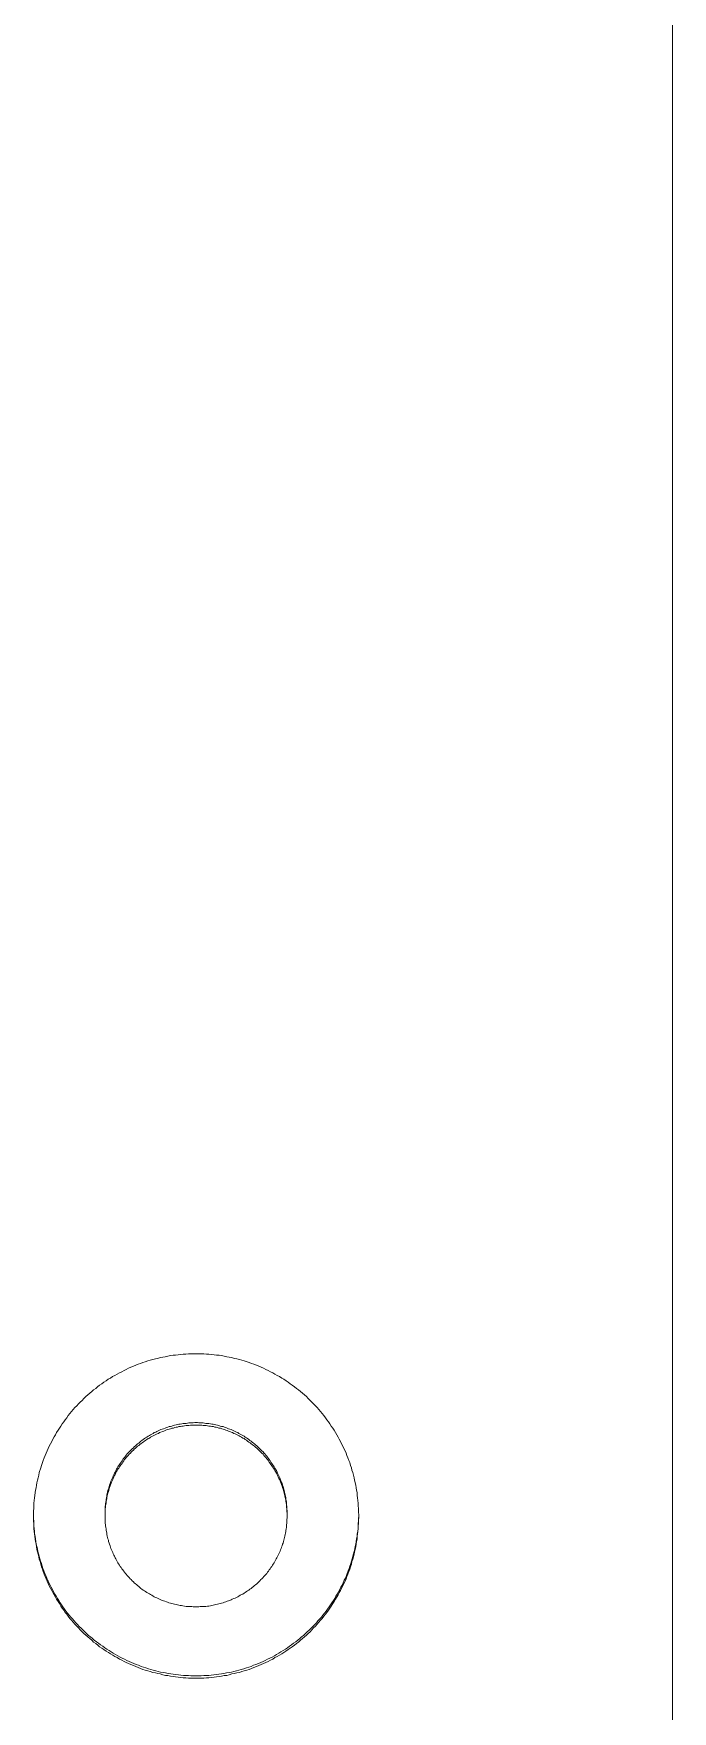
# Model space of a CAD drawing. Header units: millimetres. Extents: x 1004 to 59588, y 686 to 38112.
# Drawn here: x 44235.7 to 44245.52, y 37661.84 to 37687.62 of the extents above; entities that cross this region are included whole.
import ezdxf

# ---------------------------------------------------------------- set-up
doc = ezdxf.new("R2010")
doc.units = ezdxf.units.MM
doc.layers.add('Pilares', color=5, linetype='Continuous')

msp = doc.modelspace()

# ---------------------------------------------------------------- linework, layer by layer
at = {"layer": 'Pilares', "color": 0, "lineweight": 9}
for p, q in [((44245.524, 37639.275), (44245.524, 37741.279)), ((44237.726, 37667.291), (44237.766, 37667.3)), ((44237.766, 37667.3), (44237.804, 37667.308)), ((44237.804, 37667.308), (44237.846, 37667.313)), ((44237.846, 37667.313), (44237.884, 37667.317)), ((44237.884, 37667.317), (44237.924, 37667.323)), ((44237.924, 37667.323), (44237.963, 37667.327)), ((44237.963, 37667.327), (44238.003, 37667.332)), ((44238.003, 37667.332), (44238.041, 37667.332)), ((44238.041, 37667.332), (44238.081, 37667.336)), ((44238.081, 37667.336), (44238.121, 37667.336)), ((44238.121, 37667.336), (44238.159, 37667.338)), ((44238.159, 37667.338), (44238.199, 37667.338)), ((44238.199, 37667.338), (44238.239, 37667.338)), ((44238.239, 37667.338), (44238.278, 37667.336)), ((44238.278, 37667.336), (44238.318, 37667.336)), ((44238.318, 37667.336), (44238.358, 37667.332)), ((44238.358, 37667.332), (44238.398, 37667.332)), ((44238.398, 37667.332), (44238.436, 37667.327)), ((44238.436, 37667.327), (44238.476, 37667.323)), ((44238.476, 37667.323), (44238.514, 37667.317)), ((44238.514, 37667.317), (44238.554, 37667.313)), ((44238.554, 37667.313), (44238.592, 37667.308)), ((44238.592, 37667.308), (44238.633, 37667.3)), ((44238.633, 37667.3), (44238.671, 37667.291)), ((44236.984, 37667.023), (44237.02, 37667.042)), ((44237.02, 37667.042), (44237.056, 37667.059)), ((44237.056, 37667.059), (44237.092, 37667.08)), ((44237.092, 37667.08), (44237.127, 37667.095)), ((44237.127, 37667.095), (44237.161, 37667.116)), ((44237.161, 37667.116), (44237.197, 37667.129)), ((44237.197, 37667.129), (44237.235, 37667.146)), ((44237.235, 37667.146), (44237.271, 37667.163)), ((44237.271, 37667.163), (44237.307, 37667.175)), ((44237.307, 37667.175), (44237.345, 37667.188)), ((44237.345, 37667.188), (44237.383, 37667.203)), ((44237.383, 37667.203), (44237.419, 37667.213)), ((44237.419, 37667.213), (44237.457, 37667.226)), ((44237.457, 37667.226), (44237.495, 37667.239)), ((44237.495, 37667.239), (44237.535, 37667.249)), ((44237.535, 37667.249), (44237.574, 37667.258)), ((44237.574, 37667.258), (44237.612, 37667.266)), ((44237.612, 37667.266), (44237.65, 37667.277)), ((44237.65, 37667.277), (44237.688, 37667.285)), ((44237.688, 37667.285), (44237.726, 37667.291)), ((44238.671, 37667.291), (44238.709, 37667.285)), ((44238.709, 37667.285), (44238.749, 37667.277)), ((44238.749, 37667.277), (44238.787, 37667.266)), ((44238.787, 37667.266), (44238.827, 37667.258)), ((44238.827, 37667.258), (44238.865, 37667.249)), ((44238.865, 37667.249), (44238.903, 37667.239)), ((44238.903, 37667.239), (44238.939, 37667.226)), ((44238.939, 37667.226), (44239.017, 37667.203)), ((44239.017, 37667.203), (44239.053, 37667.188)), ((44239.053, 37667.188), (44239.089, 37667.175)), ((44239.089, 37667.175), (44239.127, 37667.163)), ((44239.127, 37667.163), (44239.163, 37667.146)), ((44239.163, 37667.146), (44239.199, 37667.129)), ((44239.199, 37667.129), (44239.237, 37667.116)), ((44239.237, 37667.116), (44239.273, 37667.095)), ((44239.273, 37667.095), (44239.309, 37667.08)), ((44239.309, 37667.08), (44239.343, 37667.059)), ((44239.343, 37667.059), (44239.379, 37667.042)), ((44239.379, 37667.042), (44239.413, 37667.023)), ((44236.595, 37666.757), (44236.624, 37666.782)), ((44236.624, 37666.782), (44236.656, 37666.805)), ((44236.656, 37666.805), (44236.686, 37666.829)), ((44236.686, 37666.829), (44236.717, 37666.854)), ((44236.717, 37666.854), (44236.751, 37666.875)), ((44236.751, 37666.875), (44236.783, 37666.898)), ((44236.783, 37666.898), (44236.815, 37666.922)), ((44236.815, 37666.922), (44236.848, 37666.945)), ((44236.848, 37666.945), (44236.882, 37666.962)), ((44236.882, 37666.962), (44236.916, 37666.987)), ((44236.916, 37666.987), (44236.95, 37667.002)), ((44236.95, 37667.002), (44236.984, 37667.023)), ((44239.413, 37667.023), (44239.449, 37667.002)), ((44239.449, 37667.002), (44239.482, 37666.987)), ((44239.482, 37666.987), (44239.516, 37666.962)), ((44239.516, 37666.962), (44239.55, 37666.945)), ((44239.55, 37666.945), (44239.584, 37666.922)), ((44239.584, 37666.922), (44239.616, 37666.898)), ((44239.616, 37666.898), (44239.647, 37666.875)), ((44239.647, 37666.875), (44239.679, 37666.854)), ((44239.679, 37666.854), (44239.713, 37666.829)), ((44239.713, 37666.829), (44239.745, 37666.805)), ((44239.745, 37666.805), (44239.774, 37666.782)), ((44239.774, 37666.782), (44239.804, 37666.757)), ((44236.337, 37666.509), (44236.364, 37666.539)), ((44236.364, 37666.539), (44236.392, 37666.569)), ((44236.392, 37666.569), (44236.419, 37666.594)), ((44236.419, 37666.594), (44236.449, 37666.621)), ((44236.449, 37666.621), (44236.474, 37666.649)), ((44236.474, 37666.649), (44236.504, 37666.678)), ((44236.504, 37666.678), (44236.533, 37666.706)), ((44236.533, 37666.706), (44236.565, 37666.731)), ((44236.565, 37666.731), (44236.595, 37666.757)), ((44239.804, 37666.757), (44239.836, 37666.731)), ((44239.836, 37666.731), (44239.865, 37666.706)), ((44239.865, 37666.706), (44239.895, 37666.678)), ((44239.895, 37666.678), (44239.922, 37666.649)), ((44239.922, 37666.649), (44239.952, 37666.621)), ((44239.952, 37666.621), (44239.979, 37666.594)), ((44239.979, 37666.594), (44240.007, 37666.569)), ((44240.007, 37666.569), (44240.034, 37666.539)), ((44240.034, 37666.539), (44240.062, 37666.509)), ((44236.14, 37666.258), (44236.164, 37666.292)), ((44236.164, 37666.292), (44236.187, 37666.321)), ((44236.187, 37666.321), (44236.21, 37666.355)), ((44236.21, 37666.355), (44236.233, 37666.389)), ((44236.233, 37666.389), (44236.261, 37666.418)), ((44236.261, 37666.418), (44236.286, 37666.45)), ((44236.286, 37666.45), (44236.337, 37666.509)), ((44238.001, 37666.264), (44237.979, 37666.26)), ((44238.022, 37666.266), (44238.001, 37666.264)), ((44238.045, 37666.266), (44238.022, 37666.266)), ((44238.066, 37666.27), (44238.045, 37666.266)), ((44238.089, 37666.277), (44238.066, 37666.27)), ((44238.155, 37666.277), (44238.089, 37666.277)), ((44238.178, 37666.279), (44238.155, 37666.277)), ((44238.199, 37666.279), (44238.178, 37666.279)), ((44238.223, 37666.279), (44238.199, 37666.279)), ((44238.244, 37666.277), (44238.223, 37666.279)), ((44238.309, 37666.277), (44238.244, 37666.277)), ((44238.33, 37666.27), (44238.309, 37666.277)), ((44238.351, 37666.266), (44238.33, 37666.27)), ((44238.375, 37666.266), (44238.351, 37666.266)), ((44238.398, 37666.264), (44238.375, 37666.266)), ((44238.421, 37666.26), (44238.398, 37666.264)), ((44240.062, 37666.509), (44240.087, 37666.48)), ((44240.087, 37666.48), (44240.115, 37666.45)), ((44240.115, 37666.45), (44240.138, 37666.418)), ((44240.138, 37666.418), (44240.163, 37666.389)), ((44240.163, 37666.389), (44240.189, 37666.355)), ((44240.189, 37666.355), (44240.212, 37666.321)), ((44240.212, 37666.321), (44240.235, 37666.292)), ((44240.235, 37666.292), (44240.256, 37666.258)), ((44235.98, 37665.989), (44235.996, 37666.023)), ((44235.996, 37666.023), (44236.016, 37666.061)), ((44236.016, 37666.061), (44236.037, 37666.091)), ((44236.037, 37666.091), (44236.056, 37666.127)), ((44236.056, 37666.127), (44236.077, 37666.161)), ((44236.077, 37666.161), (44236.098, 37666.194)), ((44236.098, 37666.194), (44236.119, 37666.224)), ((44236.119, 37666.224), (44236.14, 37666.258)), ((44237.388, 37666.021), (44237.368, 37666.004)), ((44237.407, 37666.034), (44237.388, 37666.021)), ((44237.423, 37666.046), (44237.407, 37666.034)), ((44237.409, 37665.993), (44237.426, 37666.01)), ((44237.442, 37666.057), (44237.423, 37666.046)), ((44237.426, 37666.01), (44237.445, 37666.021)), ((44237.461, 37666.07), (44237.442, 37666.057)), ((44237.445, 37666.021), (44237.464, 37666.034)), ((44237.481, 37666.082), (44237.461, 37666.07)), ((44237.464, 37666.034), (44237.483, 37666.04)), ((44237.5, 37666.091), (44237.481, 37666.082)), ((44237.483, 37666.04), (44237.5, 37666.057)), ((44237.521, 37666.101), (44237.5, 37666.091)), ((44237.5, 37666.057), (44237.521, 37666.065)), ((44237.538, 37666.112), (44237.521, 37666.101)), ((44237.521, 37666.065), (44237.54, 37666.078)), ((44237.557, 37666.125), (44237.538, 37666.112)), ((44237.54, 37666.078), (44237.561, 37666.087)), ((44237.58, 37666.133), (44237.557, 37666.125)), ((44237.561, 37666.087), (44237.58, 37666.097)), ((44237.597, 37666.144), (44237.58, 37666.133)), ((44237.58, 37666.097), (44237.599, 37666.108)), ((44237.618, 37666.154), (44237.597, 37666.144)), ((44237.599, 37666.108), (44237.62, 37666.114)), ((44237.639, 37666.161), (44237.618, 37666.154)), ((44237.62, 37666.114), (44237.639, 37666.125)), ((44237.66, 37666.171), (44237.639, 37666.161)), ((44237.639, 37666.125), (44237.66, 37666.133)), ((44237.679, 37666.18), (44237.66, 37666.171)), ((44237.66, 37666.133), (44237.681, 37666.144)), ((44237.7, 37666.186), (44237.679, 37666.18)), ((44237.681, 37666.144), (44237.702, 37666.148)), ((44237.722, 37666.194), (44237.7, 37666.186)), ((44237.702, 37666.148), (44237.722, 37666.158)), ((44237.743, 37666.205), (44237.722, 37666.194)), ((44237.722, 37666.158), (44237.743, 37666.167)), ((44237.764, 37666.207), (44237.743, 37666.205)), ((44237.743, 37666.167), (44237.766, 37666.171)), ((44237.785, 37666.218), (44237.764, 37666.207)), ((44237.766, 37666.171), (44237.785, 37666.18)), ((44237.806, 37666.22), (44237.785, 37666.218)), ((44237.785, 37666.18), (44237.808, 37666.184)), ((44237.827, 37666.224), (44237.806, 37666.22)), ((44237.808, 37666.184), (44237.827, 37666.192)), ((44237.848, 37666.234), (44237.827, 37666.224)), ((44237.827, 37666.192), (44237.85, 37666.194)), ((44237.87, 37666.241), (44237.848, 37666.234)), ((44237.85, 37666.194), (44237.872, 37666.205)), ((44237.893, 37666.245), (44237.87, 37666.241)), ((44237.872, 37666.205), (44237.893, 37666.207)), ((44237.914, 37666.251), (44237.893, 37666.245)), ((44237.893, 37666.207), (44237.914, 37666.211)), ((44237.937, 37666.254), (44237.914, 37666.251)), ((44237.914, 37666.211), (44237.937, 37666.218)), ((44237.956, 37666.256), (44237.937, 37666.254)), ((44237.937, 37666.218), (44237.958, 37666.22)), ((44237.979, 37666.26), (44237.956, 37666.256)), ((44237.958, 37666.22), (44237.979, 37666.224)), ((44237.979, 37666.224), (44238.003, 37666.224)), ((44238.003, 37666.224), (44238.024, 37666.23)), ((44238.024, 37666.23), (44238.047, 37666.234)), ((44238.047, 37666.234), (44238.089, 37666.234)), ((44238.089, 37666.234), (44238.113, 37666.241)), ((44238.113, 37666.241), (44238.199, 37666.241)), ((44238.199, 37666.241), (44238.288, 37666.241)), ((44238.288, 37666.241), (44238.309, 37666.234)), ((44238.309, 37666.234), (44238.356, 37666.234)), ((44238.356, 37666.234), (44238.377, 37666.23)), ((44238.377, 37666.23), (44238.398, 37666.224)), ((44238.398, 37666.224), (44238.421, 37666.224)), ((44238.442, 37666.256), (44238.421, 37666.26)), ((44238.421, 37666.224), (44238.442, 37666.22)), ((44238.464, 37666.254), (44238.442, 37666.256)), ((44238.442, 37666.22), (44238.466, 37666.218)), ((44238.485, 37666.251), (44238.464, 37666.254)), ((44238.466, 37666.218), (44238.487, 37666.211)), ((44238.506, 37666.245), (44238.485, 37666.251)), ((44238.487, 37666.211), (44238.508, 37666.207)), ((44238.527, 37666.241), (44238.506, 37666.245)), ((44238.508, 37666.207), (44238.529, 37666.205)), ((44238.55, 37666.234), (44238.527, 37666.241)), ((44238.529, 37666.205), (44238.55, 37666.194)), ((44238.571, 37666.224), (44238.55, 37666.234)), ((44238.55, 37666.194), (44238.573, 37666.192)), ((44238.592, 37666.22), (44238.571, 37666.224)), ((44238.573, 37666.192), (44238.595, 37666.184)), ((44238.616, 37666.218), (44238.592, 37666.22)), ((44238.595, 37666.184), (44238.616, 37666.18)), ((44238.635, 37666.207), (44238.616, 37666.218)), ((44238.616, 37666.18), (44238.637, 37666.171)), ((44238.658, 37666.205), (44238.635, 37666.207)), ((44238.637, 37666.171), (44238.658, 37666.163)), ((44238.677, 37666.194), (44238.658, 37666.205)), ((44238.658, 37666.163), (44238.677, 37666.158)), ((44238.698, 37666.186), (44238.677, 37666.194)), ((44238.677, 37666.158), (44238.7, 37666.148)), ((44238.719, 37666.18), (44238.698, 37666.186)), ((44238.7, 37666.148), (44238.719, 37666.144)), ((44238.74, 37666.171), (44238.719, 37666.18)), ((44238.719, 37666.144), (44238.74, 37666.133)), ((44238.759, 37666.161), (44238.74, 37666.171)), ((44238.74, 37666.133), (44238.762, 37666.125)), ((44238.781, 37666.154), (44238.759, 37666.161)), ((44238.762, 37666.125), (44238.781, 37666.114)), ((44238.8, 37666.144), (44238.781, 37666.154)), ((44238.781, 37666.114), (44238.802, 37666.108)), ((44238.821, 37666.133), (44238.8, 37666.144)), ((44238.802, 37666.108), (44238.821, 37666.097)), ((44238.84, 37666.125), (44238.821, 37666.133)), ((44238.821, 37666.097), (44238.842, 37666.087)), ((44238.859, 37666.112), (44238.84, 37666.125)), ((44238.842, 37666.087), (44238.861, 37666.074)), ((44238.88, 37666.101), (44238.859, 37666.112)), ((44238.861, 37666.074), (44238.88, 37666.065)), ((44238.899, 37666.091), (44238.88, 37666.101)), ((44238.88, 37666.065), (44238.899, 37666.057)), ((44238.918, 37666.082), (44238.899, 37666.091)), ((44238.899, 37666.057), (44238.918, 37666.04)), ((44238.937, 37666.07), (44238.918, 37666.082)), ((44238.918, 37666.04), (44238.937, 37666.034)), ((44238.956, 37666.057), (44238.937, 37666.07)), ((44238.937, 37666.034), (44238.956, 37666.021)), ((44238.975, 37666.046), (44238.956, 37666.057)), ((44238.956, 37666.021), (44238.975, 37666.01)), ((44238.992, 37666.034), (44238.975, 37666.046)), ((44238.975, 37666.01), (44238.992, 37665.993)), ((44239.011, 37666.021), (44238.992, 37666.034)), ((44239.028, 37666.004), (44239.011, 37666.021)), ((44240.256, 37666.258), (44240.279, 37666.224)), ((44240.279, 37666.224), (44240.303, 37666.194)), ((44240.303, 37666.194), (44240.322, 37666.161)), ((44240.322, 37666.161), (44240.345, 37666.127)), ((44240.345, 37666.127), (44240.364, 37666.091)), ((44240.364, 37666.091), (44240.383, 37666.057)), ((44240.383, 37666.057), (44240.402, 37666.023)), ((44240.402, 37666.023), (44240.421, 37665.989)), ((44235.863, 37665.738), (44235.88, 37665.772)), ((44235.88, 37665.772), (44235.893, 37665.81)), ((44235.893, 37665.81), (44235.91, 37665.848)), ((44235.91, 37665.848), (44235.927, 37665.881)), ((44235.927, 37665.881), (44235.942, 37665.917)), ((44235.942, 37665.917), (44235.961, 37665.953)), ((44235.961, 37665.953), (44235.98, 37665.989)), ((44237.113, 37665.763), (44237.1, 37665.744)), ((44237.127, 37665.78), (44237.113, 37665.763)), ((44237.142, 37665.797), (44237.127, 37665.78)), ((44237.127, 37665.744), (44237.142, 37665.759)), ((44237.157, 37665.816), (44237.142, 37665.797)), ((44237.142, 37665.759), (44237.157, 37665.776)), ((44237.172, 37665.831), (44237.157, 37665.816)), ((44237.157, 37665.776), (44237.172, 37665.793)), ((44237.187, 37665.848), (44237.172, 37665.831)), ((44237.172, 37665.793), (44237.189, 37665.81)), ((44237.201, 37665.862), (44237.187, 37665.848)), ((44237.189, 37665.81), (44237.201, 37665.826)), ((44237.218, 37665.877), (44237.201, 37665.862)), ((44237.201, 37665.826), (44237.218, 37665.841)), ((44237.235, 37665.894), (44237.218, 37665.877)), ((44237.218, 37665.841), (44237.235, 37665.856)), ((44237.25, 37665.907), (44237.235, 37665.894)), ((44237.235, 37665.856), (44237.25, 37665.871)), ((44237.267, 37665.922), (44237.25, 37665.907)), ((44237.25, 37665.871), (44237.267, 37665.886)), ((44237.282, 37665.936), (44237.267, 37665.922)), ((44237.267, 37665.886), (44237.284, 37665.903)), ((44237.301, 37665.953), (44237.282, 37665.936)), ((44237.284, 37665.903), (44237.301, 37665.917)), ((44237.318, 37665.964), (44237.301, 37665.953)), ((44237.301, 37665.917), (44237.318, 37665.93)), ((44237.335, 37665.981), (44237.318, 37665.964)), ((44237.318, 37665.93), (44237.337, 37665.943)), ((44237.352, 37665.993), (44237.335, 37665.981)), ((44237.337, 37665.943), (44237.354, 37665.958)), ((44237.368, 37666.004), (44237.352, 37665.993)), ((44237.354, 37665.958), (44237.371, 37665.968)), ((44237.371, 37665.968), (44237.39, 37665.985)), ((44237.39, 37665.985), (44237.409, 37665.993)), ((44238.992, 37665.993), (44239.011, 37665.981)), ((44239.011, 37665.981), (44239.03, 37665.968)), ((44239.047, 37665.993), (44239.028, 37666.004)), ((44239.03, 37665.968), (44239.047, 37665.955)), ((44239.064, 37665.981), (44239.047, 37665.993)), ((44239.047, 37665.955), (44239.064, 37665.943)), ((44239.081, 37665.964), (44239.064, 37665.981)), ((44239.064, 37665.943), (44239.081, 37665.928)), ((44239.098, 37665.953), (44239.081, 37665.964)), ((44239.081, 37665.928), (44239.098, 37665.917)), ((44239.115, 37665.939), (44239.098, 37665.953)), ((44239.098, 37665.917), (44239.115, 37665.903)), ((44239.134, 37665.922), (44239.115, 37665.939)), ((44239.115, 37665.903), (44239.134, 37665.886)), ((44239.148, 37665.907), (44239.134, 37665.922)), ((44239.134, 37665.886), (44239.148, 37665.871)), ((44239.165, 37665.894), (44239.148, 37665.907)), ((44239.148, 37665.871), (44239.165, 37665.856)), ((44239.182, 37665.877), (44239.165, 37665.894)), ((44239.165, 37665.856), (44239.182, 37665.839)), ((44239.195, 37665.862), (44239.182, 37665.877)), ((44239.182, 37665.839), (44239.197, 37665.826)), ((44239.212, 37665.848), (44239.195, 37665.862)), ((44239.197, 37665.826), (44239.212, 37665.81)), ((44239.229, 37665.831), (44239.212, 37665.848)), ((44239.212, 37665.81), (44239.229, 37665.793)), ((44239.241, 37665.816), (44239.229, 37665.831)), ((44239.229, 37665.793), (44239.241, 37665.776)), ((44239.256, 37665.797), (44239.241, 37665.816)), ((44239.241, 37665.776), (44239.256, 37665.759)), ((44239.271, 37665.78), (44239.256, 37665.797)), ((44239.256, 37665.759), (44239.273, 37665.744)), ((44239.286, 37665.763), (44239.271, 37665.78)), ((44239.299, 37665.746), (44239.286, 37665.763)), ((44240.421, 37665.989), (44240.438, 37665.953)), ((44240.438, 37665.953), (44240.455, 37665.917)), ((44240.455, 37665.917), (44240.472, 37665.881)), ((44240.472, 37665.881), (44240.491, 37665.848)), ((44240.491, 37665.848), (44240.506, 37665.81)), ((44240.506, 37665.81), (44240.52, 37665.772)), ((44240.52, 37665.772), (44240.533, 37665.738)), ((44235.781, 37665.471), (44235.789, 37665.514)), ((44235.789, 37665.514), (44235.813, 37665.585)), ((44235.813, 37665.585), (44235.825, 37665.621)), ((44235.825, 37665.621), (44235.838, 37665.664)), ((44235.838, 37665.664), (44235.851, 37665.698)), ((44235.851, 37665.698), (44235.863, 37665.738)), ((44236.946, 37665.503), (44236.935, 37665.482)), ((44236.956, 37665.52), (44236.946, 37665.503)), ((44236.967, 37665.541), (44236.956, 37665.52)), ((44236.956, 37665.482), (44236.967, 37665.507)), ((44236.977, 37665.562), (44236.967, 37665.541)), ((44236.967, 37665.507), (44236.977, 37665.526)), ((44236.988, 37665.579), (44236.977, 37665.562)), ((44236.977, 37665.526), (44236.988, 37665.543)), ((44236.999, 37665.6), (44236.988, 37665.579)), ((44236.988, 37665.543), (44236.999, 37665.564)), ((44237.009, 37665.617), (44236.999, 37665.6)), ((44236.999, 37665.564), (44237.011, 37665.579)), ((44237.022, 37665.636), (44237.009, 37665.617)), ((44237.011, 37665.579), (44237.022, 37665.6)), ((44237.034, 37665.653), (44237.022, 37665.636)), ((44237.022, 37665.6), (44237.034, 37665.617)), ((44237.047, 37665.672), (44237.034, 37665.653)), ((44237.034, 37665.617), (44237.047, 37665.638)), ((44237.062, 37665.693), (44237.047, 37665.672)), ((44237.047, 37665.638), (44237.062, 37665.653)), ((44237.075, 37665.71), (44237.062, 37665.693)), ((44237.062, 37665.653), (44237.075, 37665.672)), ((44237.085, 37665.727), (44237.075, 37665.71)), ((44237.075, 37665.672), (44237.087, 37665.693)), ((44237.1, 37665.744), (44237.085, 37665.727)), ((44237.087, 37665.693), (44237.1, 37665.71)), ((44237.1, 37665.71), (44237.113, 37665.727)), ((44237.113, 37665.727), (44237.127, 37665.744)), ((44239.273, 37665.744), (44239.286, 37665.725)), ((44239.286, 37665.725), (44239.299, 37665.71)), ((44239.313, 37665.727), (44239.299, 37665.746)), ((44239.299, 37665.71), (44239.313, 37665.693)), ((44239.326, 37665.71), (44239.313, 37665.727)), ((44239.313, 37665.693), (44239.326, 37665.672)), ((44239.339, 37665.693), (44239.326, 37665.71)), ((44239.326, 37665.672), (44239.339, 37665.653)), ((44239.351, 37665.672), (44239.339, 37665.693)), ((44239.339, 37665.653), (44239.351, 37665.636)), ((44239.364, 37665.653), (44239.351, 37665.672)), ((44239.351, 37665.636), (44239.364, 37665.617)), ((44239.377, 37665.636), (44239.364, 37665.653)), ((44239.364, 37665.617), (44239.377, 37665.6)), ((44239.389, 37665.617), (44239.377, 37665.636)), ((44239.377, 37665.6), (44239.389, 37665.579)), ((44239.4, 37665.6), (44239.389, 37665.617)), ((44239.389, 37665.579), (44239.4, 37665.562)), ((44239.413, 37665.579), (44239.4, 37665.6)), ((44239.4, 37665.562), (44239.413, 37665.543)), ((44239.423, 37665.562), (44239.413, 37665.579)), ((44239.413, 37665.543), (44239.423, 37665.526)), ((44239.434, 37665.541), (44239.423, 37665.562)), ((44239.423, 37665.526), (44239.434, 37665.503)), ((44239.444, 37665.52), (44239.434, 37665.541)), ((44239.434, 37665.503), (44239.444, 37665.482)), ((44239.453, 37665.503), (44239.444, 37665.52)), ((44239.463, 37665.482), (44239.453, 37665.503)), ((44240.533, 37665.738), (44240.548, 37665.698)), ((44240.548, 37665.698), (44240.563, 37665.664)), ((44240.563, 37665.664), (44240.575, 37665.621)), ((44240.575, 37665.621), (44240.588, 37665.585)), ((44240.588, 37665.585), (44240.597, 37665.55)), ((44240.597, 37665.55), (44240.609, 37665.514)), ((44240.609, 37665.514), (44240.62, 37665.471)), ((44235.726, 37665.203), (44235.73, 37665.239)), ((44235.73, 37665.239), (44235.739, 37665.277)), ((44235.739, 37665.277), (44235.745, 37665.319)), ((44235.745, 37665.319), (44235.753, 37665.355)), ((44235.753, 37665.355), (44235.76, 37665.395)), ((44235.76, 37665.395), (44235.77, 37665.433)), ((44235.77, 37665.433), (44235.781, 37665.471)), ((44236.844, 37665.237), (44236.84, 37665.211)), ((44236.851, 37665.251), (44236.844, 37665.237)), ((44236.857, 37665.277), (44236.851, 37665.251)), ((44236.851, 37665.216), (44236.857, 37665.239)), ((44236.863, 37665.296), (44236.857, 37665.277)), ((44236.857, 37665.239), (44236.863, 37665.262)), ((44236.87, 37665.319), (44236.863, 37665.296)), ((44236.863, 37665.262), (44236.87, 37665.283)), ((44236.878, 37665.342), (44236.87, 37665.319)), ((44236.87, 37665.283), (44236.878, 37665.302)), ((44236.884, 37665.359), (44236.878, 37665.342)), ((44236.878, 37665.302), (44236.884, 37665.323)), ((44236.891, 37665.38), (44236.884, 37665.359)), ((44236.884, 37665.323), (44236.893, 37665.344)), ((44236.901, 37665.402), (44236.891, 37665.38)), ((44236.893, 37665.344), (44236.901, 37665.364)), ((44236.91, 37665.421), (44236.901, 37665.402)), ((44236.901, 37665.364), (44236.91, 37665.385)), ((44236.918, 37665.442), (44236.91, 37665.421)), ((44236.91, 37665.385), (44236.918, 37665.406)), ((44236.925, 37665.461), (44236.918, 37665.442)), ((44236.918, 37665.406), (44236.925, 37665.423)), ((44236.935, 37665.482), (44236.925, 37665.461)), ((44236.925, 37665.423), (44236.935, 37665.446)), ((44236.935, 37665.446), (44236.946, 37665.467)), ((44236.946, 37665.467), (44236.956, 37665.482)), ((44239.444, 37665.482), (44239.453, 37665.467)), ((44239.453, 37665.467), (44239.463, 37665.446)), ((44239.472, 37665.461), (44239.463, 37665.482)), ((44239.463, 37665.446), (44239.472, 37665.423)), ((44239.482, 37665.442), (44239.472, 37665.461)), ((44239.472, 37665.423), (44239.482, 37665.406)), ((44239.491, 37665.421), (44239.482, 37665.442)), ((44239.482, 37665.406), (44239.491, 37665.385)), ((44239.497, 37665.402), (44239.491, 37665.421)), ((44239.491, 37665.385), (44239.499, 37665.364)), ((44239.508, 37665.38), (44239.497, 37665.402)), ((44239.499, 37665.364), (44239.508, 37665.344)), ((44239.514, 37665.359), (44239.508, 37665.38)), ((44239.508, 37665.344), (44239.514, 37665.323)), ((44239.523, 37665.342), (44239.514, 37665.359)), ((44239.514, 37665.323), (44239.523, 37665.302)), ((44239.529, 37665.319), (44239.523, 37665.342)), ((44239.523, 37665.302), (44239.531, 37665.283)), ((44239.537, 37665.296), (44239.529, 37665.319)), ((44239.531, 37665.283), (44239.537, 37665.258)), ((44239.544, 37665.277), (44239.537, 37665.296)), ((44239.537, 37665.258), (44239.544, 37665.239)), ((44239.55, 37665.251), (44239.544, 37665.277)), ((44239.544, 37665.239), (44239.55, 37665.216)), ((44239.554, 37665.237), (44239.55, 37665.251)), ((44239.561, 37665.211), (44239.554, 37665.237)), ((44240.62, 37665.471), (44240.63, 37665.433)), ((44240.63, 37665.433), (44240.637, 37665.395)), ((44240.637, 37665.395), (44240.654, 37665.319)), ((44240.654, 37665.319), (44240.662, 37665.277)), ((44240.662, 37665.277), (44240.668, 37665.239)), ((44240.668, 37665.239), (44240.675, 37665.203)), ((44235.703, 37664.962), (44235.705, 37665.002)), ((44235.705, 37665.002), (44235.707, 37665.042)), ((44235.707, 37665.042), (44235.711, 37665.082)), ((44235.711, 37665.082), (44235.715, 37665.125)), ((44235.715, 37665.125), (44235.72, 37665.161)), ((44235.72, 37665.161), (44235.726, 37665.203)), ((44236.804, 37664.991), (44236.802, 37664.97)), ((44236.806, 37665.015), (44236.804, 37664.991)), ((44236.804, 37664.956), (44236.806, 37664.975)), ((44236.808, 37665.038), (44236.806, 37665.015)), ((44236.806, 37664.975), (44236.808, 37665.002)), ((44236.81, 37665.059), (44236.808, 37665.038)), ((44236.808, 37665.002), (44236.81, 37665.021)), ((44236.815, 37665.08), (44236.81, 37665.059)), ((44236.81, 37665.021), (44236.815, 37665.046)), ((44236.819, 37665.101), (44236.815, 37665.08)), ((44236.815, 37665.046), (44236.819, 37665.065)), ((44236.821, 37665.125), (44236.819, 37665.101)), ((44236.819, 37665.065), (44236.821, 37665.089)), ((44236.825, 37665.148), (44236.821, 37665.125)), ((44236.821, 37665.089), (44236.825, 37665.112)), ((44236.829, 37665.165), (44236.825, 37665.148)), ((44236.825, 37665.112), (44236.829, 37665.131)), ((44236.834, 37665.19), (44236.829, 37665.165)), ((44236.829, 37665.131), (44236.834, 37665.152)), ((44236.84, 37665.211), (44236.834, 37665.19)), ((44236.834, 37665.152), (44236.84, 37665.175)), ((44236.84, 37665.175), (44236.844, 37665.197)), ((44236.844, 37665.197), (44236.851, 37665.216)), ((44239.55, 37665.216), (44239.554, 37665.197)), ((44239.554, 37665.197), (44239.561, 37665.175)), ((44239.565, 37665.19), (44239.561, 37665.211)), ((44239.561, 37665.175), (44239.565, 37665.152)), ((44239.569, 37665.169), (44239.565, 37665.19)), ((44239.565, 37665.152), (44239.569, 37665.131)), ((44239.573, 37665.148), (44239.569, 37665.169)), ((44239.569, 37665.131), (44239.573, 37665.112)), ((44239.578, 37665.125), (44239.573, 37665.148)), ((44239.573, 37665.112), (44239.578, 37665.089)), ((44239.582, 37665.101), (44239.578, 37665.125)), ((44239.578, 37665.089), (44239.582, 37665.065)), ((44239.586, 37665.08), (44239.582, 37665.101)), ((44239.582, 37665.065), (44239.586, 37665.046)), ((44239.588, 37665.059), (44239.586, 37665.08)), ((44239.586, 37665.046), (44239.588, 37665.021)), ((44239.59, 37665.038), (44239.588, 37665.059)), ((44239.588, 37665.021), (44239.592, 37665.002)), ((44239.592, 37665.015), (44239.59, 37665.038)), ((44239.595, 37664.994), (44239.592, 37665.015)), ((44239.592, 37665.002), (44239.592, 37664.975)), ((44239.592, 37664.975), (44239.595, 37664.956)), ((44239.597, 37664.949), (44239.595, 37664.994)), ((44240.675, 37665.203), (44240.679, 37665.161)), ((44240.679, 37665.161), (44240.683, 37665.125)), ((44240.683, 37665.125), (44240.687, 37665.082)), ((44240.687, 37665.082), (44240.692, 37665.042)), ((44240.692, 37665.042), (44240.694, 37665.002)), ((44240.694, 37665.002), (44240.698, 37664.962)), ((44235.701, 37664.924), (44235.703, 37664.962)), ((44235.701, 37664.843), (44235.701, 37664.924)), ((44235.701, 37664.808), (44235.701, 37664.843)), ((44235.701, 37664.765), (44235.701, 37664.843)), ((44235.703, 37664.765), (44235.701, 37664.808)), ((44235.703, 37664.729), (44235.701, 37664.765)), ((44235.703, 37664.729), (44235.703, 37664.765)), ((44235.707, 37664.687), (44235.703, 37664.729)), ((44235.705, 37664.687), (44235.703, 37664.729)), ((44236.802, 37664.949), (44236.8, 37664.926)), ((44236.8, 37664.926), (44236.8, 37664.882)), ((44236.8, 37664.888), (44236.802, 37664.913)), ((44236.8, 37664.843), (44236.8, 37664.888)), ((44236.8, 37664.801), (44236.8, 37664.843)), ((44236.802, 37664.778), (44236.8, 37664.801)), ((44236.802, 37664.97), (44236.802, 37664.949)), ((44236.802, 37664.934), (44236.804, 37664.956)), ((44236.802, 37664.913), (44236.802, 37664.934)), ((44236.802, 37664.755), (44236.802, 37664.778)), ((44236.804, 37664.731), (44236.802, 37664.755)), ((44236.806, 37664.712), (44236.804, 37664.731)), ((44239.595, 37664.731), (44239.592, 37664.712)), ((44239.595, 37664.956), (44239.597, 37664.913)), ((44239.597, 37664.778), (44239.595, 37664.731)), ((44239.599, 37664.926), (44239.597, 37664.949)), ((44239.597, 37664.913), (44239.599, 37664.888)), ((44239.599, 37664.824), (44239.597, 37664.778)), ((44239.599, 37664.903), (44239.599, 37664.926)), ((44239.599, 37664.882), (44239.599, 37664.903)), ((44239.599, 37664.888), (44239.599, 37664.867)), ((44239.599, 37664.867), (44239.599, 37664.843)), ((44239.599, 37664.843), (44239.599, 37664.824)), ((44240.694, 37664.729), (44240.692, 37664.687)), ((44240.698, 37664.765), (44240.694, 37664.729)), ((44240.698, 37664.729), (44240.694, 37664.687)), ((44240.698, 37664.962), (44240.698, 37664.924)), ((44240.698, 37664.924), (44240.7, 37664.843)), ((44240.7, 37664.843), (44240.698, 37664.765)), ((44240.7, 37664.843), (44240.698, 37664.808)), ((44240.698, 37664.808), (44240.698, 37664.765)), ((44240.698, 37664.765), (44240.698, 37664.729)), ((44235.707, 37664.647), (44235.705, 37664.687)), ((44235.711, 37664.651), (44235.707, 37664.687)), ((44235.711, 37664.607), (44235.707, 37664.647)), ((44235.715, 37664.613), (44235.711, 37664.651)), ((44235.715, 37664.571), (44235.711, 37664.607)), ((44235.717, 37664.571), (44235.715, 37664.613)), ((44235.72, 37664.531), (44235.715, 37664.571)), ((44235.724, 37664.533), (44235.717, 37664.571)), ((44235.726, 37664.488), (44235.72, 37664.531)), ((44235.73, 37664.495), (44235.724, 37664.533)), ((44235.73, 37664.452), (44235.726, 37664.488)), ((44235.736, 37664.452), (44235.73, 37664.495)), ((44236.808, 37664.691), (44236.806, 37664.712)), ((44236.81, 37664.668), (44236.808, 37664.691)), ((44236.815, 37664.645), (44236.81, 37664.668)), ((44236.819, 37664.622), (44236.815, 37664.645)), ((44236.821, 37664.605), (44236.819, 37664.622)), ((44236.825, 37664.581), (44236.821, 37664.605)), ((44236.829, 37664.558), (44236.825, 37664.581)), ((44236.834, 37664.535), (44236.829, 37664.558)), ((44236.84, 37664.514), (44236.834, 37664.535)), ((44236.844, 37664.495), (44236.84, 37664.514)), ((44236.851, 37664.474), (44236.844, 37664.495)), ((44236.855, 37664.452), (44236.851, 37664.474)), ((44239.55, 37664.474), (44239.544, 37664.452)), ((44239.554, 37664.495), (44239.55, 37664.474)), ((44239.561, 37664.514), (44239.554, 37664.495)), ((44239.565, 37664.535), (44239.561, 37664.514)), ((44239.569, 37664.558), (44239.565, 37664.535)), ((44239.573, 37664.581), (44239.569, 37664.558)), ((44239.578, 37664.605), (44239.573, 37664.581)), ((44239.582, 37664.622), (44239.578, 37664.605)), ((44239.586, 37664.645), (44239.582, 37664.622)), ((44239.588, 37664.668), (44239.586, 37664.645)), ((44239.59, 37664.691), (44239.588, 37664.668)), ((44239.592, 37664.712), (44239.59, 37664.691)), ((44240.668, 37664.495), (44240.662, 37664.452)), ((44240.675, 37664.533), (44240.668, 37664.495)), ((44240.675, 37664.488), (44240.668, 37664.452)), ((44240.679, 37664.571), (44240.675, 37664.533)), ((44240.679, 37664.531), (44240.675, 37664.488)), ((44240.685, 37664.613), (44240.679, 37664.571)), ((44240.683, 37664.571), (44240.679, 37664.531)), ((44240.687, 37664.607), (44240.683, 37664.571)), ((44240.69, 37664.651), (44240.685, 37664.613)), ((44240.692, 37664.647), (44240.687, 37664.607)), ((44240.692, 37664.687), (44240.69, 37664.651)), ((44240.694, 37664.687), (44240.692, 37664.647)), ((44235.739, 37664.412), (44235.73, 37664.452)), ((44235.743, 37664.414), (44235.736, 37664.452)), ((44235.745, 37664.374), (44235.739, 37664.412)), ((44235.751, 37664.376), (44235.743, 37664.414)), ((44235.753, 37664.33), (44235.745, 37664.374)), ((44235.76, 37664.34), (44235.751, 37664.376)), ((44235.76, 37664.294), (44235.753, 37664.33)), ((44235.768, 37664.3), (44235.76, 37664.34)), ((44235.77, 37664.256), (44235.76, 37664.294)), ((44235.779, 37664.264), (44235.768, 37664.3)), ((44235.781, 37664.218), (44235.77, 37664.256)), ((44235.787, 37664.226), (44235.779, 37664.264)), ((44235.789, 37664.18), (44235.781, 37664.218)), ((44235.798, 37664.188), (44235.787, 37664.226)), ((44236.863, 37664.427), (44236.855, 37664.452)), ((44236.87, 37664.41), (44236.863, 37664.427)), ((44236.878, 37664.387), (44236.87, 37664.41)), ((44236.884, 37664.368), (44236.878, 37664.387)), ((44236.891, 37664.347), (44236.884, 37664.368)), ((44236.901, 37664.326), (44236.891, 37664.347)), ((44236.91, 37664.304), (44236.901, 37664.326)), ((44236.918, 37664.283), (44236.91, 37664.304)), ((44236.925, 37664.264), (44236.918, 37664.283)), ((44236.935, 37664.243), (44236.925, 37664.264)), ((44236.946, 37664.226), (44236.935, 37664.243)), ((44236.956, 37664.203), (44236.946, 37664.226)), ((44236.967, 37664.184), (44236.956, 37664.203)), ((44239.442, 37664.203), (44239.432, 37664.184)), ((44239.453, 37664.222), (44239.442, 37664.203)), ((44239.463, 37664.243), (44239.453, 37664.222)), ((44239.472, 37664.264), (44239.463, 37664.243)), ((44239.482, 37664.283), (44239.472, 37664.264)), ((44239.491, 37664.304), (44239.482, 37664.283)), ((44239.497, 37664.326), (44239.491, 37664.304)), ((44239.506, 37664.347), (44239.497, 37664.326)), ((44239.514, 37664.368), (44239.506, 37664.347)), ((44239.523, 37664.387), (44239.514, 37664.368)), ((44239.529, 37664.41), (44239.523, 37664.387)), ((44239.537, 37664.427), (44239.529, 37664.41)), ((44239.544, 37664.452), (44239.537, 37664.427)), ((44240.611, 37664.226), (44240.601, 37664.188)), ((44240.62, 37664.218), (44240.609, 37664.18)), ((44240.622, 37664.264), (44240.611, 37664.226)), ((44240.63, 37664.256), (44240.62, 37664.218)), ((44240.63, 37664.3), (44240.622, 37664.264)), ((44240.639, 37664.34), (44240.63, 37664.3)), ((44240.637, 37664.294), (44240.63, 37664.256)), ((44240.645, 37664.33), (44240.637, 37664.294)), ((44240.647, 37664.376), (44240.639, 37664.34)), ((44240.654, 37664.374), (44240.645, 37664.33)), ((44240.656, 37664.414), (44240.647, 37664.376)), ((44240.662, 37664.412), (44240.654, 37664.374)), ((44240.662, 37664.452), (44240.656, 37664.414)), ((44240.668, 37664.452), (44240.662, 37664.412)), ((44235.802, 37664.144), (44235.789, 37664.18)), ((44235.808, 37664.152), (44235.798, 37664.188)), ((44235.813, 37664.106), (44235.802, 37664.144)), ((44235.821, 37664.112), (44235.808, 37664.152)), ((44235.825, 37664.063), (44235.813, 37664.106)), ((44235.834, 37664.074), (44235.821, 37664.112)), ((44235.838, 37664.027), (44235.825, 37664.063)), ((44235.846, 37664.038), (44235.834, 37664.074)), ((44235.851, 37663.992), (44235.838, 37664.027)), ((44235.861, 37664), (44235.846, 37664.038)), ((44235.863, 37663.953), (44235.851, 37663.992)), ((44235.876, 37663.962), (44235.861, 37664)), ((44235.88, 37663.915), (44235.863, 37663.953)), ((44235.889, 37663.928), (44235.876, 37663.962)), ((44236.977, 37664.167), (44236.967, 37664.184)), ((44236.988, 37664.146), (44236.977, 37664.167)), ((44236.999, 37664.125), (44236.988, 37664.146)), ((44237.009, 37664.11), (44236.999, 37664.125)), ((44237.022, 37664.091), (44237.009, 37664.11)), ((44237.034, 37664.07), (44237.022, 37664.091)), ((44237.047, 37664.055), (44237.034, 37664.07)), ((44237.06, 37664.034), (44237.047, 37664.055)), ((44237.073, 37664.019), (44237.06, 37664.034)), ((44237.085, 37664), (44237.073, 37664.019)), ((44237.1, 37663.983), (44237.085, 37664)), ((44237.113, 37663.962), (44237.1, 37663.983)), ((44237.127, 37663.949), (44237.113, 37663.962)), ((44237.142, 37663.93), (44237.127, 37663.949)), ((44239.271, 37663.947), (44239.256, 37663.93)), ((44239.286, 37663.962), (44239.271, 37663.947)), ((44239.299, 37663.983), (44239.286, 37663.962)), ((44239.313, 37663.998), (44239.299, 37663.983)), ((44239.326, 37664.019), (44239.313, 37663.998)), ((44239.339, 37664.034), (44239.326, 37664.019)), ((44239.351, 37664.055), (44239.339, 37664.034)), ((44239.364, 37664.07), (44239.351, 37664.055)), ((44239.377, 37664.087), (44239.364, 37664.07)), ((44239.387, 37664.106), (44239.377, 37664.087)), ((44239.4, 37664.125), (44239.387, 37664.106)), ((44239.413, 37664.146), (44239.4, 37664.125)), ((44239.423, 37664.167), (44239.413, 37664.146)), ((44239.432, 37664.184), (44239.423, 37664.167)), ((44240.525, 37663.962), (44240.51, 37663.928)), ((44240.533, 37663.953), (44240.52, 37663.915)), ((44240.539, 37664), (44240.525, 37663.962)), ((44240.548, 37663.992), (44240.533, 37663.953)), ((44240.552, 37664.038), (44240.539, 37664)), ((44240.563, 37664.027), (44240.548, 37663.992)), ((44240.565, 37664.074), (44240.552, 37664.038)), ((44240.575, 37664.063), (44240.563, 37664.027)), ((44240.578, 37664.112), (44240.565, 37664.074)), ((44240.588, 37664.106), (44240.575, 37664.063)), ((44240.588, 37664.152), (44240.578, 37664.112)), ((44240.601, 37664.188), (44240.588, 37664.152)), ((44240.597, 37664.144), (44240.588, 37664.106)), ((44240.609, 37664.18), (44240.597, 37664.144)), ((44235.893, 37663.879), (44235.88, 37663.915)), ((44235.903, 37663.89), (44235.889, 37663.928)), ((44235.91, 37663.844), (44235.893, 37663.879)), ((44235.92, 37663.856), (44235.903, 37663.89)), ((44235.927, 37663.808), (44235.91, 37663.844)), ((44235.937, 37663.82), (44235.92, 37663.856)), ((44235.942, 37663.772), (44235.927, 37663.808)), ((44235.954, 37663.782), (44235.937, 37663.82)), ((44235.961, 37663.736), (44235.942, 37663.772)), ((44235.971, 37663.753), (44235.954, 37663.782)), ((44235.98, 37663.7), (44235.961, 37663.736)), ((44235.99, 37663.717), (44235.971, 37663.753)), ((44235.996, 37663.67), (44235.98, 37663.7)), ((44236.009, 37663.681), (44235.99, 37663.717)), ((44237.157, 37663.913), (44237.142, 37663.93)), ((44237.172, 37663.901), (44237.157, 37663.913)), ((44237.187, 37663.879), (44237.172, 37663.901)), ((44237.201, 37663.867), (44237.187, 37663.879)), ((44237.218, 37663.85), (44237.201, 37663.867)), ((44237.235, 37663.833), (44237.218, 37663.85)), ((44237.25, 37663.82), (44237.235, 37663.833)), ((44237.267, 37663.803), (44237.25, 37663.82)), ((44237.282, 37663.791), (44237.267, 37663.803)), ((44237.299, 37663.776), (44237.282, 37663.791)), ((44237.318, 37663.761), (44237.299, 37663.776)), ((44237.335, 37663.746), (44237.318, 37663.761)), ((44237.352, 37663.732), (44237.335, 37663.746)), ((44237.368, 37663.719), (44237.352, 37663.732)), ((44237.388, 37663.706), (44237.368, 37663.719)), ((44237.407, 37663.696), (44237.388, 37663.706)), ((44237.423, 37663.683), (44237.407, 37663.696)), ((44238.992, 37663.696), (44238.975, 37663.683)), ((44239.009, 37663.706), (44238.992, 37663.696)), ((44239.028, 37663.719), (44239.009, 37663.706)), ((44239.047, 37663.732), (44239.028, 37663.719)), ((44239.062, 37663.746), (44239.047, 37663.732)), ((44239.081, 37663.761), (44239.062, 37663.746)), ((44239.098, 37663.776), (44239.081, 37663.761)), ((44239.115, 37663.789), (44239.098, 37663.776)), ((44239.132, 37663.803), (44239.115, 37663.789)), ((44239.148, 37663.82), (44239.132, 37663.803)), ((44239.163, 37663.833), (44239.148, 37663.82)), ((44239.18, 37663.85), (44239.163, 37663.833)), ((44239.195, 37663.867), (44239.18, 37663.85)), ((44239.212, 37663.879), (44239.195, 37663.867)), ((44239.227, 37663.896), (44239.212, 37663.879)), ((44239.241, 37663.913), (44239.227, 37663.896)), ((44239.256, 37663.93), (44239.241, 37663.913)), ((44240.408, 37663.717), (44240.392, 37663.681)), ((44240.421, 37663.7), (44240.402, 37663.67)), ((44240.425, 37663.753), (44240.408, 37663.717)), ((44240.438, 37663.736), (44240.421, 37663.7)), ((44240.444, 37663.782), (44240.425, 37663.753)), ((44240.455, 37663.772), (44240.438, 37663.736)), ((44240.461, 37663.82), (44240.444, 37663.782)), ((44240.472, 37663.808), (44240.455, 37663.772)), ((44240.478, 37663.856), (44240.461, 37663.82)), ((44240.491, 37663.844), (44240.472, 37663.808)), ((44240.495, 37663.89), (44240.478, 37663.856)), ((44240.506, 37663.879), (44240.491, 37663.844)), ((44240.51, 37663.928), (44240.495, 37663.89)), ((44240.52, 37663.915), (44240.506, 37663.879)), ((44236.016, 37663.632), (44235.996, 37663.67)), ((44236.028, 37663.645), (44236.009, 37663.681)), ((44236.037, 37663.598), (44236.016, 37663.632)), ((44236.047, 37663.613), (44236.028, 37663.645)), ((44236.056, 37663.565), (44236.037, 37663.598)), ((44236.068, 37663.577), (44236.047, 37663.613)), ((44236.077, 37663.531), (44236.056, 37663.565)), ((44236.09, 37663.548), (44236.068, 37663.577)), ((44236.098, 37663.499), (44236.077, 37663.531)), ((44236.111, 37663.512), (44236.09, 37663.548)), ((44236.119, 37663.459), (44236.098, 37663.499)), ((44236.132, 37663.48), (44236.111, 37663.512)), ((44236.14, 37663.429), (44236.119, 37663.459)), ((44236.153, 37663.448), (44236.132, 37663.48)), ((44236.164, 37663.395), (44236.14, 37663.429)), ((44236.176, 37663.414), (44236.153, 37663.448)), ((44237.442, 37663.67), (44237.423, 37663.683)), ((44237.461, 37663.66), (44237.442, 37663.67)), ((44237.481, 37663.649), (44237.461, 37663.66)), ((44237.5, 37663.636), (44237.481, 37663.649)), ((44237.519, 37663.626), (44237.5, 37663.636)), ((44237.538, 37663.613), (44237.519, 37663.626)), ((44237.557, 37663.603), (44237.538, 37663.613)), ((44237.578, 37663.592), (44237.557, 37663.603)), ((44237.597, 37663.586), (44237.578, 37663.592)), ((44237.618, 37663.577), (44237.597, 37663.586)), ((44237.639, 37663.567), (44237.618, 37663.577)), ((44237.658, 37663.556), (44237.639, 37663.567)), ((44237.679, 37663.548), (44237.658, 37663.556)), ((44237.7, 37663.541), (44237.679, 37663.548)), ((44237.719, 37663.535), (44237.7, 37663.541)), ((44237.743, 37663.526), (44237.719, 37663.535)), ((44237.762, 37663.518), (44237.743, 37663.526)), ((44237.783, 37663.512), (44237.762, 37663.518)), ((44237.804, 37663.505), (44237.783, 37663.512)), ((44237.827, 37663.501), (44237.804, 37663.505)), ((44237.846, 37663.493), (44237.827, 37663.501)), ((44237.87, 37663.488), (44237.846, 37663.493)), ((44237.893, 37663.486), (44237.87, 37663.488)), ((44237.912, 37663.48), (44237.893, 37663.486)), ((44237.935, 37663.476), (44237.912, 37663.48)), ((44237.956, 37663.469), (44237.935, 37663.476)), ((44237.977, 37663.467), (44237.956, 37663.469)), ((44237.998, 37663.465), (44237.977, 37663.467)), ((44238.022, 37663.459), (44237.998, 37663.465)), ((44238.045, 37663.455), (44238.022, 37663.459)), ((44238.064, 37663.455), (44238.045, 37663.455)), ((44238.087, 37663.452), (44238.064, 37663.455)), ((44238.132, 37663.452), (44238.087, 37663.452)), ((44238.155, 37663.45), (44238.132, 37663.452)), ((44238.197, 37663.45), (44238.155, 37663.45)), ((44238.242, 37663.45), (44238.197, 37663.45)), ((44238.265, 37663.452), (44238.242, 37663.45)), ((44238.307, 37663.452), (44238.265, 37663.452)), ((44238.33, 37663.455), (44238.307, 37663.452)), ((44238.351, 37663.455), (44238.33, 37663.455)), ((44238.375, 37663.459), (44238.351, 37663.455)), ((44238.398, 37663.459), (44238.375, 37663.459)), ((44238.419, 37663.465), (44238.398, 37663.459)), ((44238.44, 37663.469), (44238.419, 37663.465)), ((44238.464, 37663.476), (44238.44, 37663.469)), ((44238.485, 37663.48), (44238.464, 37663.476)), ((44238.506, 37663.486), (44238.485, 37663.48)), ((44238.527, 37663.488), (44238.506, 37663.486)), ((44238.548, 37663.493), (44238.527, 37663.488)), ((44238.571, 37663.501), (44238.548, 37663.493)), ((44238.592, 37663.505), (44238.571, 37663.501)), ((44238.614, 37663.512), (44238.592, 37663.505)), ((44238.635, 37663.518), (44238.614, 37663.512)), ((44238.656, 37663.526), (44238.635, 37663.518)), ((44238.677, 37663.535), (44238.656, 37663.526)), ((44238.698, 37663.541), (44238.677, 37663.535)), ((44238.719, 37663.548), (44238.698, 37663.541)), ((44238.738, 37663.556), (44238.719, 37663.548)), ((44238.757, 37663.567), (44238.738, 37663.556)), ((44238.779, 37663.577), (44238.757, 37663.567)), ((44238.8, 37663.584), (44238.779, 37663.577)), ((44238.821, 37663.592), (44238.8, 37663.584)), ((44238.84, 37663.603), (44238.821, 37663.592)), ((44238.859, 37663.613), (44238.84, 37663.603)), ((44238.878, 37663.626), (44238.859, 37663.613)), ((44238.897, 37663.636), (44238.878, 37663.626)), ((44238.918, 37663.645), (44238.897, 37663.636)), ((44238.937, 37663.66), (44238.918, 37663.645)), ((44238.956, 37663.67), (44238.937, 37663.66)), ((44238.975, 37663.683), (44238.956, 37663.67)), ((44240.244, 37663.448), (44240.22, 37663.414)), ((44240.256, 37663.429), (44240.235, 37663.395)), ((44240.267, 37663.48), (44240.244, 37663.448)), ((44240.279, 37663.459), (44240.256, 37663.429)), ((44240.288, 37663.512), (44240.267, 37663.48)), ((44240.303, 37663.499), (44240.279, 37663.459)), ((44240.311, 37663.548), (44240.288, 37663.512)), ((44240.322, 37663.531), (44240.303, 37663.499)), ((44240.332, 37663.577), (44240.311, 37663.548)), ((44240.345, 37663.565), (44240.322, 37663.531)), ((44240.351, 37663.613), (44240.332, 37663.577)), ((44240.383, 37663.632), (44240.345, 37663.565)), ((44240.37, 37663.645), (44240.351, 37663.613)), ((44240.392, 37663.681), (44240.37, 37663.645)), ((44240.402, 37663.67), (44240.383, 37663.632)), ((44236.187, 37663.364), (44236.164, 37663.395)), ((44236.199, 37663.383), (44236.176, 37663.414)), ((44236.21, 37663.336), (44236.187, 37663.364)), ((44236.248, 37663.321), (44236.199, 37663.383)), ((44236.235, 37663.304), (44236.21, 37663.336)), ((44236.261, 37663.271), (44236.235, 37663.304)), ((44236.273, 37663.292), (44236.248, 37663.321)), ((44236.286, 37663.243), (44236.261, 37663.271)), ((44236.299, 37663.262), (44236.273, 37663.292)), ((44236.311, 37663.211), (44236.286, 37663.243)), ((44236.324, 37663.235), (44236.299, 37663.262)), ((44236.337, 37663.184), (44236.311, 37663.211)), ((44236.352, 37663.205), (44236.324, 37663.235)), ((44236.364, 37663.152), (44236.337, 37663.184)), ((44236.377, 37663.176), (44236.352, 37663.205)), ((44236.404, 37663.148), (44236.377, 37663.176)), ((44240.024, 37663.176), (44239.994, 37663.148)), ((44240.049, 37663.205), (44240.024, 37663.176)), ((44240.06, 37663.184), (44240.034, 37663.152)), ((44240.074, 37663.235), (44240.049, 37663.205)), ((44240.087, 37663.211), (44240.06, 37663.184)), ((44240.102, 37663.262), (44240.074, 37663.235)), ((44240.115, 37663.243), (44240.087, 37663.211)), ((44240.127, 37663.292), (44240.102, 37663.262)), ((44240.138, 37663.271), (44240.115, 37663.243)), ((44240.151, 37663.321), (44240.127, 37663.292)), ((44240.163, 37663.304), (44240.138, 37663.271)), ((44240.174, 37663.353), (44240.151, 37663.321)), ((44240.189, 37663.336), (44240.163, 37663.304)), ((44240.199, 37663.383), (44240.174, 37663.353)), ((44240.212, 37663.364), (44240.189, 37663.336)), ((44240.22, 37663.414), (44240.199, 37663.383)), ((44240.235, 37663.395), (44240.212, 37663.364)), ((44236.392, 37663.125), (44236.364, 37663.152)), ((44236.419, 37663.097), (44236.392, 37663.125)), ((44236.432, 37663.121), (44236.404, 37663.148)), ((44236.449, 37663.066), (44236.419, 37663.097)), ((44236.462, 37663.091), (44236.432, 37663.121)), ((44236.476, 37663.04), (44236.449, 37663.066)), ((44236.487, 37663.066), (44236.462, 37663.091)), ((44236.506, 37663.015), (44236.476, 37663.04)), ((44236.517, 37663.038), (44236.487, 37663.066)), ((44236.533, 37662.987), (44236.506, 37663.015)), ((44236.546, 37663.009), (44236.517, 37663.038)), ((44236.565, 37662.96), (44236.533, 37662.987)), ((44236.578, 37662.987), (44236.546, 37663.009)), ((44236.595, 37662.935), (44236.565, 37662.96)), ((44236.605, 37662.96), (44236.578, 37662.987)), ((44236.624, 37662.907), (44236.595, 37662.935)), ((44236.635, 37662.935), (44236.605, 37662.96)), ((44236.669, 37662.913), (44236.635, 37662.935)), ((44236.698, 37662.89), (44236.669, 37662.913)), ((44239.732, 37662.913), (44239.7, 37662.89)), ((44239.762, 37662.935), (44239.732, 37662.913)), ((44239.793, 37662.96), (44239.762, 37662.935)), ((44239.804, 37662.935), (44239.774, 37662.907)), ((44239.823, 37662.987), (44239.793, 37662.96)), ((44239.836, 37662.96), (44239.804, 37662.935)), ((44239.852, 37663.009), (44239.823, 37662.987)), ((44239.865, 37662.987), (44239.836, 37662.96)), ((44239.882, 37663.038), (44239.852, 37663.009)), ((44239.895, 37663.015), (44239.865, 37662.987)), ((44239.91, 37663.066), (44239.882, 37663.038)), ((44239.922, 37663.04), (44239.895, 37663.015)), ((44239.939, 37663.091), (44239.91, 37663.066)), ((44239.952, 37663.066), (44239.922, 37663.04)), ((44239.967, 37663.121), (44239.939, 37663.091)), ((44239.979, 37663.097), (44239.952, 37663.066)), ((44239.994, 37663.148), (44239.967, 37663.121)), ((44240.007, 37663.125), (44239.979, 37663.097)), ((44240.034, 37663.152), (44240.007, 37663.125)), ((44236.656, 37662.886), (44236.624, 37662.907)), ((44236.688, 37662.861), (44236.656, 37662.886)), ((44236.717, 37662.835), (44236.688, 37662.861)), ((44236.73, 37662.867), (44236.698, 37662.89)), ((44236.751, 37662.814), (44236.717, 37662.835)), ((44236.764, 37662.842), (44236.73, 37662.867)), ((44236.783, 37662.795), (44236.751, 37662.814)), ((44236.796, 37662.82), (44236.764, 37662.842)), ((44236.817, 37662.77), (44236.783, 37662.795)), ((44236.827, 37662.797), (44236.796, 37662.82)), ((44236.851, 37662.749), (44236.817, 37662.77)), ((44236.861, 37662.776), (44236.827, 37662.797)), ((44236.882, 37662.727), (44236.851, 37662.749)), ((44236.893, 37662.757), (44236.861, 37662.776)), ((44236.918, 37662.704), (44236.882, 37662.727)), ((44236.927, 37662.736), (44236.893, 37662.757)), ((44236.952, 37662.687), (44236.918, 37662.704)), ((44236.96, 37662.715), (44236.927, 37662.736)), ((44236.984, 37662.668), (44236.952, 37662.687)), ((44236.996, 37662.698), (44236.96, 37662.715)), ((44237.02, 37662.645), (44236.984, 37662.668)), ((44237.03, 37662.677), (44236.996, 37662.698)), ((44237.064, 37662.66), (44237.03, 37662.677)), ((44237.1, 37662.643), (44237.064, 37662.66)), ((44239.335, 37662.66), (44239.299, 37662.643)), ((44239.368, 37662.677), (44239.335, 37662.66)), ((44239.404, 37662.698), (44239.368, 37662.677)), ((44239.413, 37662.668), (44239.379, 37662.645)), ((44239.438, 37662.715), (44239.404, 37662.698)), ((44239.449, 37662.687), (44239.413, 37662.668)), ((44239.472, 37662.736), (44239.438, 37662.715)), ((44239.482, 37662.704), (44239.449, 37662.687)), ((44239.504, 37662.757), (44239.472, 37662.736)), ((44239.516, 37662.727), (44239.482, 37662.704)), ((44239.54, 37662.776), (44239.504, 37662.757)), ((44239.55, 37662.749), (44239.516, 37662.727)), ((44239.573, 37662.797), (44239.54, 37662.776)), ((44239.582, 37662.77), (44239.55, 37662.749)), ((44239.605, 37662.82), (44239.573, 37662.797)), ((44239.616, 37662.795), (44239.582, 37662.77)), ((44239.637, 37662.842), (44239.605, 37662.82)), ((44239.647, 37662.814), (44239.616, 37662.795)), ((44239.669, 37662.867), (44239.637, 37662.842)), ((44239.679, 37662.835), (44239.647, 37662.814)), ((44239.7, 37662.89), (44239.669, 37662.867)), ((44239.713, 37662.861), (44239.679, 37662.835)), ((44239.743, 37662.886), (44239.713, 37662.861)), ((44239.774, 37662.907), (44239.743, 37662.886)), ((44237.056, 37662.63), (44237.02, 37662.645)), ((44237.092, 37662.609), (44237.056, 37662.63)), ((44237.127, 37662.594), (44237.092, 37662.609)), ((44237.136, 37662.626), (44237.1, 37662.643)), ((44237.161, 37662.579), (44237.127, 37662.594)), ((44237.172, 37662.609), (44237.136, 37662.626)), ((44237.197, 37662.565), (44237.161, 37662.579)), ((44237.208, 37662.594), (44237.172, 37662.609)), ((44237.235, 37662.546), (44237.197, 37662.565)), ((44237.244, 37662.579), (44237.208, 37662.594)), ((44237.271, 37662.531), (44237.235, 37662.546)), ((44237.28, 37662.565), (44237.244, 37662.579)), ((44237.307, 37662.518), (44237.271, 37662.531)), ((44237.316, 37662.55), (44237.28, 37662.565)), ((44237.345, 37662.503), (44237.307, 37662.518)), ((44237.354, 37662.533), (44237.316, 37662.55)), ((44237.383, 37662.486), (44237.345, 37662.503)), ((44237.39, 37662.52), (44237.354, 37662.533)), ((44237.419, 37662.478), (44237.383, 37662.486)), ((44237.428, 37662.512), (44237.39, 37662.52)), ((44237.457, 37662.467), (44237.419, 37662.478)), ((44237.466, 37662.497), (44237.428, 37662.512)), ((44237.495, 37662.455), (44237.457, 37662.467)), ((44237.502, 37662.486), (44237.466, 37662.497)), ((44237.535, 37662.442), (44237.495, 37662.455)), ((44237.542, 37662.478), (44237.502, 37662.486)), ((44237.574, 37662.434), (44237.535, 37662.442)), ((44237.58, 37662.467), (44237.542, 37662.478)), ((44237.612, 37662.425), (44237.574, 37662.434)), ((44237.616, 37662.457), (44237.58, 37662.467)), ((44237.65, 37662.417), (44237.612, 37662.425)), ((44237.654, 37662.446), (44237.616, 37662.457)), ((44237.688, 37662.406), (44237.65, 37662.417)), ((44237.694, 37662.442), (44237.654, 37662.446)), ((44237.728, 37662.395), (44237.688, 37662.406)), ((44237.732, 37662.434), (44237.694, 37662.442)), ((44237.77, 37662.425), (44237.732, 37662.434)), ((44237.81, 37662.421), (44237.77, 37662.425)), ((44237.848, 37662.412), (44237.81, 37662.421)), ((44237.889, 37662.408), (44237.848, 37662.412)), ((44237.927, 37662.406), (44237.889, 37662.408)), ((44237.965, 37662.4), (44237.927, 37662.406)), ((44238.005, 37662.395), (44237.965, 37662.4)), ((44238.434, 37662.4), (44238.394, 37662.395)), ((44238.472, 37662.406), (44238.434, 37662.4)), ((44238.512, 37662.408), (44238.472, 37662.406)), ((44238.55, 37662.412), (44238.512, 37662.408)), ((44238.59, 37662.421), (44238.55, 37662.412)), ((44238.628, 37662.425), (44238.59, 37662.421)), ((44238.666, 37662.434), (44238.628, 37662.425)), ((44238.707, 37662.442), (44238.666, 37662.434)), ((44238.709, 37662.406), (44238.671, 37662.395)), ((44238.745, 37662.446), (44238.707, 37662.442)), ((44238.749, 37662.417), (44238.709, 37662.406)), ((44238.781, 37662.457), (44238.745, 37662.446)), ((44238.787, 37662.425), (44238.749, 37662.417)), ((44238.821, 37662.467), (44238.781, 37662.457)), ((44238.827, 37662.434), (44238.787, 37662.425)), ((44238.859, 37662.478), (44238.821, 37662.467)), ((44238.865, 37662.442), (44238.827, 37662.434)), ((44238.895, 37662.486), (44238.859, 37662.478)), ((44238.903, 37662.455), (44238.865, 37662.442)), ((44238.933, 37662.497), (44238.895, 37662.486)), ((44238.939, 37662.467), (44238.903, 37662.455)), ((44238.973, 37662.512), (44238.933, 37662.497)), ((44238.979, 37662.478), (44238.939, 37662.467)), ((44239.009, 37662.52), (44238.973, 37662.512)), ((44239.017, 37662.486), (44238.979, 37662.478)), ((44239.045, 37662.533), (44239.009, 37662.52)), ((44239.053, 37662.503), (44239.017, 37662.486)), ((44239.083, 37662.55), (44239.045, 37662.533)), ((44239.089, 37662.518), (44239.053, 37662.503)), ((44239.119, 37662.565), (44239.083, 37662.55)), ((44239.127, 37662.531), (44239.089, 37662.518)), ((44239.157, 37662.579), (44239.119, 37662.565)), ((44239.163, 37662.546), (44239.127, 37662.531)), ((44239.193, 37662.594), (44239.157, 37662.579)), ((44239.199, 37662.565), (44239.163, 37662.546)), ((44239.229, 37662.609), (44239.193, 37662.594)), ((44239.237, 37662.579), (44239.199, 37662.565)), ((44239.263, 37662.626), (44239.229, 37662.609)), ((44239.273, 37662.594), (44239.237, 37662.579)), ((44239.299, 37662.643), (44239.263, 37662.626)), ((44239.309, 37662.609), (44239.273, 37662.594)), ((44239.343, 37662.63), (44239.309, 37662.609)), ((44239.379, 37662.645), (44239.343, 37662.63)), ((44237.766, 37662.393), (44237.728, 37662.395)), ((44237.804, 37662.385), (44237.766, 37662.393)), ((44237.846, 37662.379), (44237.804, 37662.385)), ((44237.884, 37662.374), (44237.846, 37662.379)), ((44237.924, 37662.37), (44237.884, 37662.374)), ((44237.963, 37662.364), (44237.924, 37662.37)), ((44238.003, 37662.36), (44237.963, 37662.364)), ((44238.041, 37662.36), (44238.003, 37662.36)), ((44238.043, 37662.393), (44238.005, 37662.395)), ((44238.081, 37662.355), (44238.041, 37662.36)), ((44238.083, 37662.393), (44238.043, 37662.393)), ((44238.199, 37662.355), (44238.081, 37662.355)), ((44238.121, 37662.389), (44238.083, 37662.393)), ((44238.159, 37662.387), (44238.121, 37662.389)), ((44238.199, 37662.387), (44238.159, 37662.387)), ((44238.237, 37662.387), (44238.199, 37662.387)), ((44238.318, 37662.355), (44238.199, 37662.355)), ((44238.278, 37662.389), (44238.237, 37662.387)), ((44238.318, 37662.393), (44238.278, 37662.389)), ((44238.356, 37662.393), (44238.318, 37662.393)), ((44238.358, 37662.36), (44238.318, 37662.355)), ((44238.394, 37662.395), (44238.356, 37662.393)), ((44238.398, 37662.36), (44238.358, 37662.36)), ((44238.436, 37662.364), (44238.398, 37662.36)), ((44238.476, 37662.37), (44238.436, 37662.364)), ((44238.514, 37662.374), (44238.476, 37662.37)), ((44238.554, 37662.379), (44238.514, 37662.374)), ((44238.592, 37662.385), (44238.554, 37662.379)), ((44238.633, 37662.393), (44238.592, 37662.385)), ((44238.671, 37662.395), (44238.633, 37662.393))]:
    msp.add_line(p, q, dxfattribs=at)

doc.saveas('drawing.dxf')
